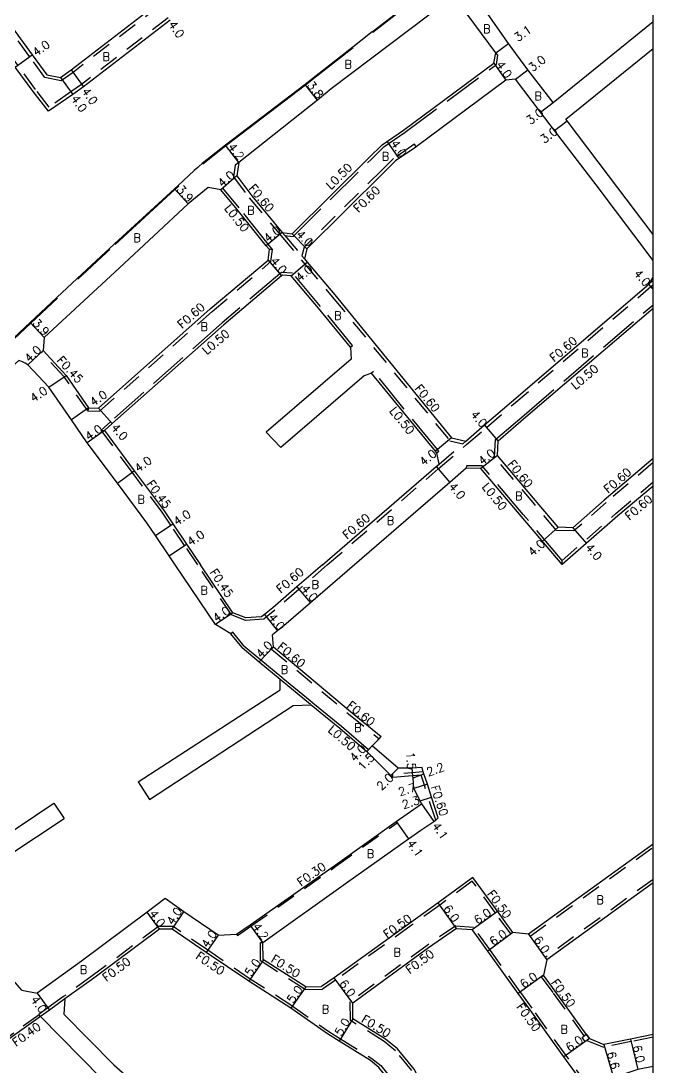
# Model space of a CAD drawing. Header units: metres. Extents: x -4002 to -3200, y -109800 to -109200.
# Drawn here: x -3320.9 to -3200, y -109542.3 to -109342.3 of the extents above; entities that cross this region are included whole.
import ezdxf

# ---------------------------------------------------------------- set-up
doc = ezdxf.new("R2010")
doc.units = ezdxf.units.M
doc.header["$LTSCALE"] = 2.5
doc.linetypes.add('2232000', pattern=[2.5, 1.5, -1])
doc.linetypes.add('2233000', pattern=[4, 3, -1])
for name, color, linetype in [('2101000', 177, 'Continuous'), ('2102000', 191, 'Continuous'), ('2102001', 191, 'Continuous'), ('2232000', 4, '2232000'), ('2233000', 62, '2233000'), ('2235000', 7, 'Continuous'), ('6132000', 1, '6132000'), ('9201100', 215, 'Continuous'), ('9201500', 222, 'Continuous'), ('9202100', 82, 'Continuous'), ('9203500', 155, 'Continuous'), ('999', 7, 'Continuous')]:
    doc.layers.add(name, color=color, linetype=linetype)
doc.styles.add('Dm_Anotation', font='txt.shx', dxfattribs={"bigfont": 'pscdm.shx'})
doc.linetypes.add('6132000', pattern='A,1e-07,[100,DM.shx,S=0.25,R=0,X=0,Y=0],0.05,[100,DM.shx,S=0.2,R=0,X=0,Y=0],0.05,[100,DM.shx,S=0.15,R=0,X=0,Y=0],0.05,[100,DM.shx,S=0.1,R=0,X=0,Y=0],0.05,[100,DM.shx,S=0.05,R=0,X=0,Y=0],4.8', length=5)

msp = doc.modelspace()

# ---------------------------------------------------------------- linework, layer by layer
at = {"layer": '2101000'}
for points in [[(-3313.3, -109353.1), (-3311.27, -109351.66), (-3294.69, -109338.89), (-3294.51, -109336.2), (-3294.92, -109335.61), (-3305.3, -109320.9), (-3323.05, -109296.44), (-3326.81, -109290.72), (-3329.61, -109290.53), (-3330.72, -109291.35), (-3333.57, -109293.44), (-3349.01, -109304.46), (-3349.3, -109307.24), (-3340.78, -109318.46), (-3331.28, -109331.59), (-3318.74, -109348.75), (-3315.95, -109352.57)], [(-3230.43, -109350.36), (-3230.09, -109348.39), (-3235.53, -109340.99), (-3237.68, -109338.07), (-3239.37, -109337.97), (-3240.01, -109338.54), (-3242.89, -109341.17), (-3261.59, -109355.28), (-3264.2, -109357.41), (-3279.21, -109369.36), (-3279.63, -109371.93), (-3276.76, -109375.71), (-3270.9, -109382.76), (-3269.01, -109383), (-3254.28, -109368.41), (-3251.81, -109365.96), (-3247.71, -109363.16)], [(-3273.64, -109388), (-3273.38, -109386.01), (-3273.98, -109385.3), (-3279.52, -109378.32), (-3282.63, -109374.57), (-3285.09, -109374.14), (-3288.91, -109377.28), (-3302.03, -109389.48), (-3316.44, -109402.8), (-3316.64, -109405.3), (-3312.25, -109410.05), (-3307.97, -109416.25), (-3306.07, -109416.29), (-3284.71, -109397.36)]]:
    msp.add_lwpolyline(points, close=True, dxfattribs=at)
for points in [[(-3219.12, -109357.91), (-3223.93, -109351.61), (-3227.62, -109346.61), (-3232.9, -109339.17), (-3232.51, -109338.9), (-3234.66, -109335.92), (-3235.58, -109334.57), (-3235.02, -109334.08), (-3229.24, -109329.57), (-3225.02, -109326.22), (-3213.12, -109316.64), (-3205.7, -109310.91), (-3200, -109306.01)], [(-3374.89, -109325.23), (-3362.23, -109344.25), (-3360.8, -109347.35), (-3357.2, -109355.81), (-3355.14, -109359.71), (-3353.09, -109363.62), (-3348.34, -109371.16), (-3337.44, -109385.95), (-3329.42, -109398.15), (-3329.07, -109398.68), (-3328.72, -109399.22), (-3327.33, -109401.38), (-3322.82, -109403.38), (-3322.31, -109402.93), (-3319.1, -109399.95), (-3314, -109395.18)], [(-3292.37, -109342.16), (-3308.95, -109354.92), (-3310.98, -109356.36), (-3315.62, -109359.56), (-3318.56, -109355.77), (-3321.97, -109351.11), (-3334.52, -109333.94)], [(-3253.71, -109344.4), (-3245.45, -109337.95)], [(-3253.71, -109344.4), (-3257.42, -109347.29)], [(-3257.42, -109347.29), (-3264.43, -109352.76), (-3266.55, -109354.42), (-3281.8, -109366.05), (-3286.2, -109369.56)], [(-3226.31, -109353.44), (-3228.13, -109353.63), (-3245.29, -109366.34), (-3245.4, -109366.42), (-3249.25, -109369.05), (-3251.47, -109371.25), (-3266.2, -109385.84), (-3266.66, -109387.79), (-3266.13, -109388.42), (-3260.89, -109394.65), (-3238.55, -109422.01), (-3235.81, -109422.62), (-3232.24, -109419.53), (-3227.09, -109415.09), (-3200.81, -109392.63), (-3200.67, -109392.51)], [(-3200, -109388.09), (-3210.9, -109373.64), (-3218.83, -109363.24), (-3221.51, -109359.73), (-3226.31, -109353.44)], [(-3200, -109383.11), (-3208.51, -109371.83), (-3216.45, -109361.42), (-3216.69, -109361.1)], [(-3286.2, -109369.56), (-3286.83, -109370.06), (-3287.07, -109370.28), (-3287.74, -109370.9), (-3290.83, -109373.74)], [(-3290.83, -109373.74), (-3291.55, -109374.41), (-3302.97, -109384.91)], [(-3302.97, -109384.91), (-3303.99, -109385.85)], [(-3310.12, -109391.55), (-3304.71, -109386.51), (-3303.99, -109385.85)], [(-3257.87, -109404.67), (-3263.96, -109397.2), (-3269.19, -109391), (-3270.88, -109390.9), (-3271.06, -109391.05), (-3282.1, -109400.39), (-3303.41, -109419.28), (-3304.93, -109420.62), (-3299.23, -109428.29), (-3293.52, -109435.96), (-3291.85, -109438.43), (-3289.22, -109442.33), (-3286.55, -109446.28)], [(-3200.67, -109392.51), (-3200, -109391.29)], [(-3314, -109395.18), (-3310.12, -109391.55)], [(-3200, -109425.95), (-3209.34, -109433.91), (-3215.37, -109439.18), (-3218.17, -109439.09), (-3222.18, -109434.34), (-3229.78, -109425.36), (-3229.62, -109422.56), (-3224.34, -109418.01), (-3200, -109397.2)], [(-3291.38, -109446.28), (-3292.54, -109444.57), (-3295.17, -109440.67), (-3296.79, -109438.27), (-3302.44, -109430.67), (-3308.2, -109422.92), (-3311.25, -109418.54), (-3315.54, -109412.32), (-3319.55, -109408.04), (-3320.09, -109407.69), (-3320.61, -109407.44), (-3321.26, -109407.22), (-3325.72, -109411.08), (-3343.14, -109427.41), (-3359.46, -109442.66), (-3363.12, -109446.28)], [(-3263.23, -109446.28), (-3241.46, -109427.49), (-3240.93, -109427.03), (-3241.37, -109424.88), (-3241.64, -109424.55), (-3253.83, -109409.62)], [(-3217.36, -109446.24), (-3225.22, -109436.94), (-3232.92, -109427.84), (-3235.72, -109427.82), (-3238.85, -109430.52), (-3257.11, -109446.28)], [(-3200, -109431.21), (-3206.72, -109436.93), (-3217.36, -109446.24)], [(-3278.61, -109462.09), (-3280.72, -109459.49), (-3283.65, -109457.71), (-3291.38, -109446.28)], [(-3280.34, -109455.47), (-3286.55, -109446.28)], [(-3263.23, -109446.28), (-3268.13, -109450.51), (-3272.72, -109454.47), (-3274.34, -109455.79), (-3274.89, -109456.24)], [(-3257.11, -109446.28), (-3265.52, -109453.54), (-3270.16, -109457.53), (-3271.81, -109458.89), (-3272.76, -109459.67)], [(-3277.88, -109456.43), (-3280.34, -109455.47)], [(-3274.89, -109456.24), (-3277.88, -109456.43)], [(-3272.56, -109461.96), (-3272.76, -109459.67)], [(-3278.61, -109462.09), (-3275.33, -109464.84), (-3271.31, -109468.14)], [(-3272.56, -109461.96), (-3257.86, -109474.3), (-3251.98, -109479.08)], [(-3265.37, -109473.03), (-3259.93, -109477.49), (-3254.76, -109481.96)], [(-3241.07, -109494.67), (-3242.37, -109490.66), (-3243.17, -109488.23), (-3243.81, -109486.26), (-3243.94, -109485.82), (-3244.16, -109485.05), (-3246.16, -109485.12), (-3248.72, -109485.14), (-3253.72, -109480.88), (-3252.4, -109479.52), (-3251.98, -109479.08)], [(-3246.03, -109486.61), (-3249.76, -109486.94), (-3250.16, -109486.53), (-3254.76, -109481.96)], [(-3244.56, -109491.37), (-3245.74, -109489.04), (-3245.88, -109487), (-3246.03, -109486.61)], [(-3279.67, -109516.89), (-3277.08, -109515.08), (-3260.81, -109503.67), (-3249.12, -109495.33), (-3244.26, -109491.96), (-3244.56, -109491.37)], [(-3274.55, -109521.72), (-3274.6, -109518.47), (-3258.36, -109506.86), (-3246.76, -109498.67), (-3244.43, -109497.03), (-3241.93, -109495.33), (-3241.57, -109495.06), (-3241.07, -109494.67)], [(-3200, -109499.65), (-3223.81, -109516.87), (-3226.79, -109516.54)], [(-3226.79, -109516.54), (-3229.77, -109512.46), (-3234.46, -109506.03), (-3241.1, -109510.91), (-3246.58, -109514.84), (-3261, -109525.25), (-3263.4, -109526.88)], [(-3200, -109507.05), (-3220.35, -109521.77), (-3220.93, -109524.72)], [(-3320.73, -109527.59), (-3321.57, -109526.62), (-3328.35, -109518.71), (-3334.51, -109511.17)], [(-3283.19, -109517.05), (-3289.73, -109512.61), (-3293.32, -109510.06), (-3296.77, -109512.69), (-3309.29, -109522.03), (-3317.78, -109528.14)], [(-3269.29, -109531.02), (-3277.31, -109525.89), (-3285.44, -109520.36), (-3291.95, -109515.94), (-3294.39, -109515.9), (-3306.95, -109525.27), (-3312.47, -109529.24)], [(-3283.19, -109517.05), (-3279.67, -109516.89)], [(-3237.6, -109515.79), (-3242.94, -109519.47), (-3257.43, -109530.08)], [(-3237.6, -109515.79), (-3234.61, -109516)], [(-3231.61, -109520.11), (-3234.61, -109516)], [(-3200, -109542.18), (-3202.94, -109542.78), (-3207.58, -109544.31), (-3212.42, -109545.86), (-3212.92, -109546.02), (-3217.05, -109540.35), (-3223.52, -109531.36), (-3225.8, -109528.22), (-3231.61, -109520.11)], [(-3266.4, -109526.95), (-3274.48, -109521.77), (-3274.55, -109521.72)], [(-3212.19, -109536.83), (-3212.78, -109536.02), (-3218.73, -109527.75), (-3220.93, -109524.72)], [(-3266.4, -109526.95), (-3263.4, -109526.88)], [(-3320.73, -109527.59), (-3317.78, -109528.14)], [(-3245.32, -109577.91), (-3244.5, -109576.78), (-3247.31, -109553.13), (-3247.91, -109550.15), (-3248.53, -109548.3), (-3249.94, -109545.41), (-3252.43, -109542.37), (-3254.07, -109541.04), (-3260.03, -109537.32), (-3262.26, -109535.93), (-3269.29, -109531.02)], [(-3257.39, -109533.08), (-3257.43, -109530.08)], [(-3317.17, -109532.62), (-3322.04, -109536.12), (-3330.58, -109542.27), (-3351.29, -109556.95), (-3360.42, -109563.42)], [(-3240.58, -109576.7), (-3240.63, -109576.33), (-3243.32, -109552.86), (-3242.92, -109552.83), (-3242.42, -109552.8), (-3243.24, -109547.24), (-3245.71, -109542.69), (-3248.88, -109538.82), (-3251.16, -109536.96), (-3257.39, -109533.08)], [(-3212.19, -109536.83), (-3209.42, -109537.98)], [(-3200, -109536.06), (-3204.31, -109536.94), (-3209.42, -109537.98)]]:
    msp.add_lwpolyline(points, dxfattribs=at)
at = {"layer": '2102000'}
for points in [[(-3219.12, -109357.91), (-3200, -109342.42)], [(-3216.69, -109361.1), (-3200, -109347.57)], [(-3257.87, -109404.67), (-3257.76, -109406.94), (-3274, -109420.89)], [(-3253.83, -109409.62), (-3255.27, -109410.16), (-3271.21, -109423.86)], [(-3298.49, -109487.79), (-3271.34, -109470.17), (-3271.31, -109468.14)], [(-3296.3, -109491.14), (-3268.83, -109473.14), (-3265.37, -109473.03)], [(-3338.53, -109505.75), (-3335.87, -109506.12), (-3314.57, -109491.85)], [(-3334.51, -109511.17), (-3334.06, -109508.92), (-3312.64, -109494.77)], [(-3312.47, -109529.24), (-3312.68, -109532.18), (-3303.15, -109541.85), (-3297.2, -109547.06), (-3293.15, -109551.36), (-3290.57, -109554.66), (-3289.47, -109556.41), (-3292.43, -109558.27), (-3293.44, -109556.67), (-3295.81, -109553.64), (-3299.63, -109549.59), (-3305.55, -109544.4), (-3317.17, -109532.62)]]:
    msp.add_lwpolyline(points, dxfattribs=at)
at = {"layer": '2102001'}
for points in [[(-3274, -109420.89), (-3271.21, -109423.86)], [(-3298.49, -109487.79), (-3296.3, -109491.14)], [(-3314.57, -109491.85), (-3312.64, -109494.77)]]:
    msp.add_lwpolyline(points, dxfattribs=at)
at = {"layer": '2232000'}
for points in [[(-3328.86, -109289.98), (-3326.48, -109290.14), (-3322.56, -109296.1), (-3304.81, -109320.55), (-3294.43, -109335.26), (-3293.89, -109336.03), (-3294.11, -109339.2), (-3310.91, -109352.14), (-3313.17, -109353.74), (-3316.3, -109353.11), (-3319.23, -109349.1), (-3331.77, -109331.94), (-3341.26, -109318.82), (-3349.93, -109307.41), (-3349.58, -109304.12), (-3333.92, -109292.95), (-3331.08, -109290.86), (-3329.79, -109289.92), (-3323.43, -109285.25), (-3307.71, -109273.72), (-3299.24, -109267.83), (-3296.45, -109267.84)], [(-3323.63, -109286.15), (-3324.17, -109288.55), (-3320.26, -109294.51), (-3302.54, -109318.92), (-3292.14, -109333.65), (-3288.74, -109338.5), (-3292.74, -109341.68), (-3309.31, -109354.44), (-3311.32, -109355.87), (-3315.49, -109358.75), (-3318.08, -109355.41), (-3321.49, -109350.76), (-3334.03, -109333.59), (-3343.51, -109320.48), (-3352.23, -109309.02), (-3355.18, -109308.12), (-3358.83, -109310.72), (-3374.77, -109322.35), (-3375.38, -109324.74)], [(-3245.29, -109366.34), (-3245.65, -109365.86), (-3245.75, -109365.93), (-3249.63, -109368.59), (-3251.89, -109370.82), (-3266.74, -109385.53), (-3267.14, -109387.21)], [(-3279.21, -109369.36), (-3279.9, -109369.84), (-3280.26, -109372.08), (-3277.23, -109376.09), (-3271.21, -109383.32), (-3267.32, -109387.94), (-3266.58, -109388.81), (-3261.35, -109395.03), (-3238.88, -109422.55), (-3236.38, -109423.11)], [(-3270.9, -109382.76), (-3270.42, -109383.32), (-3267.14, -109387.21), (-3266.66, -109387.79)], [(-3307.97, -109416.25), (-3308.1, -109416.84), (-3305.84, -109416.89), (-3284.32, -109397.81), (-3273.08, -109388.3), (-3272.77, -109385.96), (-3273.38, -109386.01)], [(-3262.31, -109446.28), (-3241.07, -109427.95), (-3235.65, -109423.27), (-3231.84, -109419.99), (-3226.7, -109415.55), (-3200.41, -109393.08), (-3200, -109392.71)], [(-3200, -109391.9), (-3200.67, -109392.51)], [(-3308.1, -109416.84), (-3312.6, -109410.33), (-3316.97, -109405.6), (-3316.64, -109405.3)], [(-3287.09, -109446.28), (-3289.59, -109442.58), (-3292.23, -109438.68), (-3293.89, -109436.22), (-3299.59, -109428.55), (-3305.57, -109420.52), (-3304.93, -109420.62)], [(-3240.93, -109427.03), (-3236.38, -109423.11), (-3235.81, -109422.62)], [(-3200, -109426.74), (-3208.95, -109434.36), (-3215.15, -109439.78), (-3218.45, -109439.68), (-3222.64, -109434.73), (-3230.3, -109425.67), (-3229.78, -109425.36)], [(-3217.38, -109445.45), (-3207.11, -109436.47), (-3200, -109430.42)], [(-3280.63, -109455.84), (-3287.09, -109446.28)], [(-3262.31, -109446.28), (-3267.74, -109450.96), (-3272.34, -109454.93), (-3273.96, -109456.26), (-3274.46, -109456.66)], [(-3217.36, -109446.24), (-3217.38, -109445.45)], [(-3277.95, -109456.89), (-3280.63, -109455.84)], [(-3274.46, -109456.66), (-3277.95, -109456.89)], [(-3272.94, -109462.42), (-3272.56, -109461.96)], [(-3272.94, -109462.42), (-3258.25, -109474.76), (-3252.4, -109479.52)], [(-3243.94, -109485.82), (-3249.78, -109486.34)], [(-3249.76, -109486.94), (-3249.78, -109486.34)], [(-3244.37, -109486.46), (-3246.03, -109486.61)], [(-3241.57, -109495.06), (-3243.74, -109488.42), (-3244.37, -109486.46)], [(-3279.5, -109517.14), (-3276.9, -109515.33), (-3260.64, -109503.91), (-3248.95, -109495.57), (-3249.12, -109495.33)], [(-3223.52, -109517.28), (-3200, -109500.26)], [(-3227.19, -109516.83), (-3230.17, -109512.76), (-3234.57, -109506.73), (-3240.8, -109511.32), (-3246.29, -109515.25), (-3260.71, -109525.66), (-3263.24, -109527.37)], [(-3200, -109506.43), (-3220.63, -109521.36), (-3220.35, -109521.77)], [(-3237.74, -109515.28), (-3243.23, -109519.06), (-3257.94, -109529.83)], [(-3237.74, -109515.28), (-3234.34, -109515.52)], [(-3269.01, -109530.61), (-3269.07, -109530.57), (-3277.04, -109525.47), (-3285.16, -109519.94), (-3291.79, -109515.44), (-3294.55, -109515.4), (-3307.25, -109524.87), (-3312.76, -109528.83), (-3315.75, -109530.98), (-3317.46, -109532.21)], [(-3279.67, -109516.89), (-3279.5, -109517.14)], [(-3231.21, -109519.81), (-3234.34, -109515.52)], [(-3226.79, -109516.54), (-3227.19, -109516.83)], [(-3223.81, -109516.87), (-3223.52, -109517.28)], [(-3275.05, -109522), (-3275.1, -109518.47), (-3274.6, -109518.47)], [(-3212.42, -109545.86), (-3216.65, -109540.06), (-3223.12, -109531.06), (-3225.39, -109527.92), (-3231.07, -109520.01), (-3231.21, -109519.81)], [(-3266.54, -109527.45), (-3274.74, -109522.19), (-3275.05, -109522)], [(-3221.33, -109525.01), (-3220.93, -109524.72)], [(-3213.18, -109536.31), (-3219.13, -109528.04), (-3221.33, -109525.01)], [(-3266.54, -109527.45), (-3263.24, -109527.37)], [(-3312.47, -109529.24), (-3315.45, -109531.39), (-3317.17, -109532.62)], [(-3269.01, -109530.61), (-3261.99, -109535.51), (-3259.77, -109536.9), (-3253.78, -109540.63), (-3252.08, -109542.02), (-3249.52, -109545.14), (-3248.06, -109548.11), (-3247.43, -109550.02), (-3247.38, -109550.28), (-3247.28, -109550.74), (-3247.18, -109551.24), (-3246.81, -109553.09)], [(-3257.88, -109533.36), (-3257.94, -109529.83)], [(-3317.4, -109532.29), (-3322.27, -109535.8), (-3330.81, -109541.94), (-3351.52, -109556.62)], [(-3317.17, -109532.62), (-3317.46, -109532.21)], [(-3242.92, -109552.83), (-3242.94, -109552.7), (-3243.72, -109547.4), (-3246.13, -109542.97), (-3249.24, -109539.17), (-3251.45, -109537.37), (-3257.88, -109533.36)], [(-3212.67, -109537.18), (-3209.47, -109538.5)], [(-3200, -109536.57), (-3204.21, -109537.43), (-3209.47, -109538.5)]]:
    msp.add_lwpolyline(points, dxfattribs=at)
at = {"layer": '2233000'}
for points in [[(-3270.42, -109383.32), (-3268.84, -109383.52), (-3253.93, -109368.76), (-3251.49, -109366.35), (-3247.42, -109363.56), (-3229.97, -109350.64), (-3229.66, -109348.85), (-3230.09, -109348.39)], [(-3272.77, -109385.96), (-3273.59, -109384.99), (-3279.14, -109378), (-3282.25, -109374.24), (-3282.63, -109374.57)], [(-3257.87, -109404.67), (-3257.48, -109404.35), (-3263.58, -109396.88), (-3268.94, -109390.51), (-3271.06, -109390.39), (-3271.38, -109390.67), (-3282.42, -109400.01), (-3303.74, -109418.91), (-3305.57, -109420.52)], [(-3230.3, -109425.67), (-3230.11, -109422.32), (-3224.67, -109417.63), (-3200, -109396.54)], [(-3241.37, -109424.88), (-3240.98, -109424.56), (-3241.25, -109424.23), (-3253.45, -109409.29), (-3253.83, -109409.62)], [(-3217.38, -109445.45), (-3224.84, -109436.62), (-3232.68, -109427.35), (-3235.71, -109427.32), (-3235.72, -109427.82)], [(-3278.25, -109461.74), (-3280.34, -109459.17), (-3280.72, -109459.49)], [(-3278.25, -109461.74), (-3275.01, -109464.46), (-3270.99, -109467.76)], [(-3271.31, -109468.14), (-3265.37, -109473.03)], [(-3270.99, -109467.76), (-3270.8, -109467.92), (-3265.57, -109472.21), (-3265.05, -109472.64)], [(-3265.05, -109472.64), (-3259.61, -109477.11), (-3254.43, -109481.59)], [(-3254.43, -109481.59), (-3254.76, -109481.96)]]:
    msp.add_lwpolyline(points, dxfattribs=at)
at = {"layer": '2235000'}
msp.add_lwpolyline([(-3212.19, -109536.83), (-3212.67, -109537.18), (-3213.01, -109537.42), (-3213.59, -109536.61), (-3213.18, -109536.31), (-3212.78, -109536.02)], close=True, dxfattribs=at)
at = {"layer": '6132000'}
for points in [[(-3241.78, -109335.15), (-3242.53, -109335.76), (-3245.35, -109338.07), (-3253.62, -109344.52)], [(-3257.33, -109347.41), (-3264.33, -109352.88), (-3266.46, -109354.54), (-3281.71, -109366.17), (-3286.1, -109369.68)], [(-3290.72, -109373.85), (-3291.45, -109374.52), (-3302.87, -109385.02)], [(-3303.89, -109385.96), (-3304.61, -109386.62), (-3310.02, -109391.66)], [(-3313.9, -109395.29), (-3319, -109400.06), (-3322.21, -109403.04), (-3322.79, -109403.56)]]:
    msp.add_lwpolyline(points, dxfattribs=at)
at = {"layer": '9201100'}
for points in [[(-3230.09, -109348.39), (-3227.62, -109346.61)], [(-3321.97, -109351.11), (-3318.74, -109348.75)], [(-3230.43, -109350.36), (-3228.13, -109353.63)], [(-3313.3, -109353.1), (-3310.98, -109356.36)], [(-3311.27, -109351.66), (-3308.95, -109354.92)], [(-3226.31, -109353.44), (-3223.93, -109351.61)], [(-3264.2, -109357.41), (-3266.55, -109354.42)], [(-3221.51, -109359.73), (-3219.12, -109357.91)], [(-3218.83, -109363.24), (-3216.45, -109361.42)], [(-3248.57, -109368.59), (-3250.83, -109365.29)], [(-3279.21, -109369.36), (-3281.8, -109366.05)], [(-3279.63, -109371.93), (-3282.63, -109374.57)], [(-3288.91, -109377.28), (-3291.55, -109374.41)], [(-3270.9, -109382.76), (-3273.98, -109385.3)], [(-3269.01, -109383), (-3266.2, -109385.84)], [(-3273.64, -109388), (-3271.06, -109391.05)], [(-3269.19, -109391), (-3266.13, -109388.42)], [(-3200, -109393.56), (-3200.81, -109392.63)], [(-3316.44, -109402.8), (-3319.1, -109399.95)], [(-3316.64, -109405.3), (-3319.55, -109408.04)], [(-3315.54, -109412.32), (-3312.25, -109410.05)], [(-3307.97, -109416.25), (-3311.25, -109418.54)], [(-3306.07, -109416.29), (-3303.41, -109419.28)], [(-3304.93, -109420.62), (-3308.2, -109422.92)], [(-3229.62, -109422.56), (-3232.24, -109419.53)], [(-3238.55, -109422.01), (-3241.64, -109424.55)], [(-3229.78, -109425.36), (-3232.92, -109427.84)], [(-3302.44, -109430.67), (-3299.23, -109428.29)], [(-3241.46, -109427.49), (-3238.85, -109430.52)], [(-3295.17, -109440.67), (-3291.85, -109438.43)], [(-3218.17, -109439.09), (-3221.15, -109441.76)], [(-3215.37, -109439.18), (-3212.74, -109442.19)], [(-3292.54, -109444.57), (-3289.22, -109442.33)], [(-3268.13, -109450.51), (-3265.52, -109453.54)], [(-3280.34, -109455.47), (-3283.65, -109457.71)], [(-3274.34, -109455.79), (-3271.81, -109458.89)], [(-3272.56, -109461.96), (-3275.33, -109464.84)], [(-3254.76, -109481.96), (-3251.98, -109479.08)], [(-3254.76, -109481.96), (-3253.72, -109480.88)], [(-3248.72, -109485.14), (-3250.16, -109486.53)], [(-3246.16, -109485.12), (-3246.03, -109486.61)], [(-3245.88, -109487), (-3243.81, -109486.26)], [(-3243.17, -109488.23), (-3245.74, -109489.04)], [(-3244.56, -109491.37), (-3242.37, -109490.66)], [(-3244.26, -109491.96), (-3241.93, -109495.33)], [(-3249.12, -109495.33), (-3246.76, -109498.67)], [(-3237.6, -109515.79), (-3241.1, -109510.91)], [(-3294.39, -109515.9), (-3296.77, -109512.69)], [(-3291.95, -109515.94), (-3289.73, -109512.61)], [(-3234.61, -109516), (-3229.77, -109512.46)], [(-3274.6, -109518.47), (-3277.08, -109515.08)], [(-3283.19, -109517.05), (-3285.44, -109520.36)], [(-3226.79, -109516.54), (-3231.61, -109520.11)], [(-3223.81, -109516.87), (-3220.35, -109521.77)], [(-3274.48, -109521.77), (-3277.31, -109525.89)], [(-3257.43, -109530.08), (-3261, -109525.25)], [(-3220.93, -109524.72), (-3225.8, -109528.22)], [(-3266.4, -109526.95), (-3269.29, -109531.02)], [(-3317.78, -109528.14), (-3315.45, -109531.39)], [(-3257.39, -109533.08), (-3260.03, -109537.32)], [(-3212.19, -109536.83), (-3217.05, -109540.35)], [(-3204.31, -109536.94), (-3202.94, -109542.78)], [(-3209.42, -109537.98), (-3207.58, -109544.31)]]:
    msp.add_lwpolyline(points, dxfattribs=at)
at = {"layer": '999'}
msp.add_lwpolyline([(-4000, -109800), (-3200, -109800), (-3200, -109200), (-4000, -109200)], close=True, dxfattribs=at)

# ---------------------------------------------------------------- texts
at = {"layer": '9201500', "style": 'Dm_Anotation'}
for s, rotation, p in [('4.0', 305.3628, (-3292.79, -109342.95)), ('3.1', 35.6808, (-3225.84, -109346.32)), ('4.0', 36.1631, (-3317.95, -109349.16)), ('3.0', 37.4585, (-3223.06, -109352.08)), ('4.0', 305.0779, (-3230.11, -109350.63)), ('3.8', 308.0722, (-3266.28, -109354.6)), ('4.0', 305.5422, (-3311.4, -109357.15)), ('4.0', 305.3587, (-3309.37, -109355.71)), ('3.0', 37.306, (-3223.48, -109362.2)), ('3.0', 37.3383, (-3220.8, -109365.8)), ('4.2', 308.0832, (-3281.41, -109366.39)), ('4.0', 304.4014, (-3250.24, -109365.71)), ('4.0', 41.2978, (-3282.4, -109374.23)), ('3.9', 312.602, (-3291.24, -109374.6)), ('4.0', 39.5914, (-3273.65, -109384.75)), ('4.0', 314.7162, (-3268.39, -109383.2)), ('4.0', 310.2395, (-3273.31, -109388.24)), ('4.0', 40.0513, (-3267.52, -109392.22)), ('4.0', 310.8249, (-3203.79, -109390.62)), ('3.9', 313.0358, (-3318.79, -109400.14)), ('4.0', 43.3723, (-3319.32, -109407.7)), ('4.0', 34.4839, (-3318.47, -109415.3)), ('4.0', 35.0261, (-3307.03, -109416.04)), ('4.0', 310.7876, (-3235.02, -109417.58)), ('4.0', 35.0307, (-3307.93, -109422.61)), ('4.0', 311.5499, (-3303.75, -109420.11)), ('4.0', 39.3173, (-3243.88, -109427.47)), ('4.0', 38.4287, (-3232.67, -109427.33)), ('4.0', 36.6363, (-3298.43, -109428.69)), ('4.0', 310.7869, (-3239.19, -109431.35)), ('4.0', 34.0549, (-3291.07, -109438.87)), ('4.0', 34.0542, (-3288.44, -109442.76)), ('4.0', 41.837, (-3223.03, -109444.75)), ('4.0', 311.1751, (-3213.08, -109443.02)), ('4.0', 310.7869, (-3267.41, -109450.89)), ('4.0', 34.0709, (-3283.52, -109457.34)), ('4.0', 309.2885, (-3273.68, -109456.32)), ('4.0', 46.1679, (-3274.98, -109464.22)), ('4.0', 46.1154, (-3257.08, -109484.04)), ('1.5', 46.1154, (-3255.5, -109485.69)), ('1.5', 275.1493, (-3247.25, -109482.11)), ('2.2', 19.6127, (-3242.99, -109486.73)), ('2.0', 43.9452, (-3251.94, -109489.51)), ('2.7', 17.4877, (-3248.43, -109490.52)), ('2.3', 18.0021, (-3247.72, -109492.98)), ('4.1', 304.6975, (-3242.33, -109496.15)), ('4.1', 305.2491, (-3247.15, -109499.5)), ('4.0', 306.4909, (-3296.45, -109512.95)), ('4.0', 56.2985, (-3291.84, -109515.29)), ('6.0', 305.6535, (-3240.2, -109511.99)), ('6.0', 36.1697, (-3233.54, -109515.1)), ('4.2', 306.1441, (-3276.7, -109515.42)), ('4.0', 55.7892, (-3285.22, -109519.64)), ('6.0', 36.5104, (-3230.54, -109519.19)), ('6.0', 305.1669, (-3222.92, -109517.95)), ('5.0', 55.4621, (-3276.88, -109525.09)), ('6.0', 35.6976, (-3224.72, -109527.32)), ('5.0', 54.5988, (-3268.85, -109530.23)), ('6.0', 306.4576, (-3260.09, -109526.32)), ('4.0', 305.6606, (-3319.12, -109529.39)), ('5.0', 58.06, (-3259.64, -109536.5)), ('6.0', 35.9038, (-3215.98, -109539.45)), ('6.0', 283.2089, (-3203.89, -109538.28)), ('6.6', 286.2143, (-3208.85, -109539.58))]:
    msp.add_text(s, height=1.6, rotation=rotation, dxfattribs=at).set_placement(p)
at = {"layer": '9202100', "style": 'Dm_Anotation'}
for p in [(-3232.5, -109344.6), (-3305.3, -109349.93), (-3259.02, -109351.39), (-3222.68, -109357.43), (-3251.89, -109368.97), (-3277.62, -109379.31), (-3299.4, -109384.56), (-3261.02, -109399.41), (-3286.57, -109401.54), (-3213.78, -109406.57), (-3298.62, -109434.57), (-3226.39, -109433.89), (-3250.94, -109438.61), (-3265.31, -109450.84), (-3286.59, -109451.97), (-3271.22, -109467.09), (-3257.18, -109478.21), (-3254.75, -109502.32), (-3210.83, -109511.12), (-3249.65, -109521.14), (-3309.65, -109524.46), (-3263.38, -109532.03), (-3217.7, -109535.88)]:
    msp.add_text('B', height=1.6, dxfattribs=at).set_placement(p)
at = {"layer": '9203500', "style": 'Dm_Anotation'}
for s, rotation, p in [('L0.50', 44.7179, (-3261.61, -109374.64)), ('F0.60', 309.7581, (-3277.44, -109374.34)), ('F0.60', 44.7179, (-3256.34, -109379.06)), ('L0.50', 308.428, (-3282.08, -109378.14)), ('F0.60', 41.5505, (-3290.06, -109401.22)), ('L0.50', 40.2386, (-3285.38, -109406.19)), ('F0.60', 40.5235, (-3218.93, -109407.6)), ('F0.45', 312.7354, (-3314.12, -109407.28)), ('L0.50', 40.5219, (-3214.83, -109412.88)), ('F0.60', 309.223, (-3245.68, -109412.59)), ('L0.50', 309.2232, (-3250.5, -109416.88)), ('F0.60', 309.3677, (-3227.92, -109427.04)), ('F0.60', 40.394, (-3208.59, -109432.71)), ('F0.45', 306.6305, (-3296.95, -109430.82)), ('L0.50', 309.3651, (-3232.81, -109431.43)), ('F0.60', 40.3935, (-3204.54, -109437.86)), ('F0.60', 40.7875, (-3258.52, -109441.48)), ('F0.45', 304.0542, (-3284.86, -109447.71)), ('F0.60', 40.7873, (-3271.19, -109451.8)), ('F0.60', 319.9775, (-3271.96, -109462.18)), ('F0.60', 320.869, (-3258.69, -109473.42)), ('L0.50', 319.1457, (-3262.28, -109478.04)), ('F0.60', 288.0539, (-3242.54, -109488.73)), ('F0.30', 35.0577, (-3267.34, -109507.81)), ('F0.50', 306.1482, (-3231.82, -109509.19)), ('F0.50', 35.8412, (-3250.87, -109517.76)), ('F0.50', 325.7884, (-3287.62, -109521.43)), ('F0.50', 327.3516, (-3273.23, -109522.06)), ('F0.50', 36.2025, (-3246.57, -109524.56)), ('F0.50', 36.7047, (-3304.57, -109526.05)), ('F0.50', 305.9394, (-3219.58, -109526.17)), ('F0.50', 305.9461, (-3226.22, -109530.82)), ('F0.50', 328.0525, (-3255.94, -109533.55)), ('F0.40', 35.7327, (-3321.82, -109538.45))]:
    msp.add_text(s, height=1.6, rotation=rotation, dxfattribs=at).set_placement(p)

doc.saveas('drawing.dxf')
